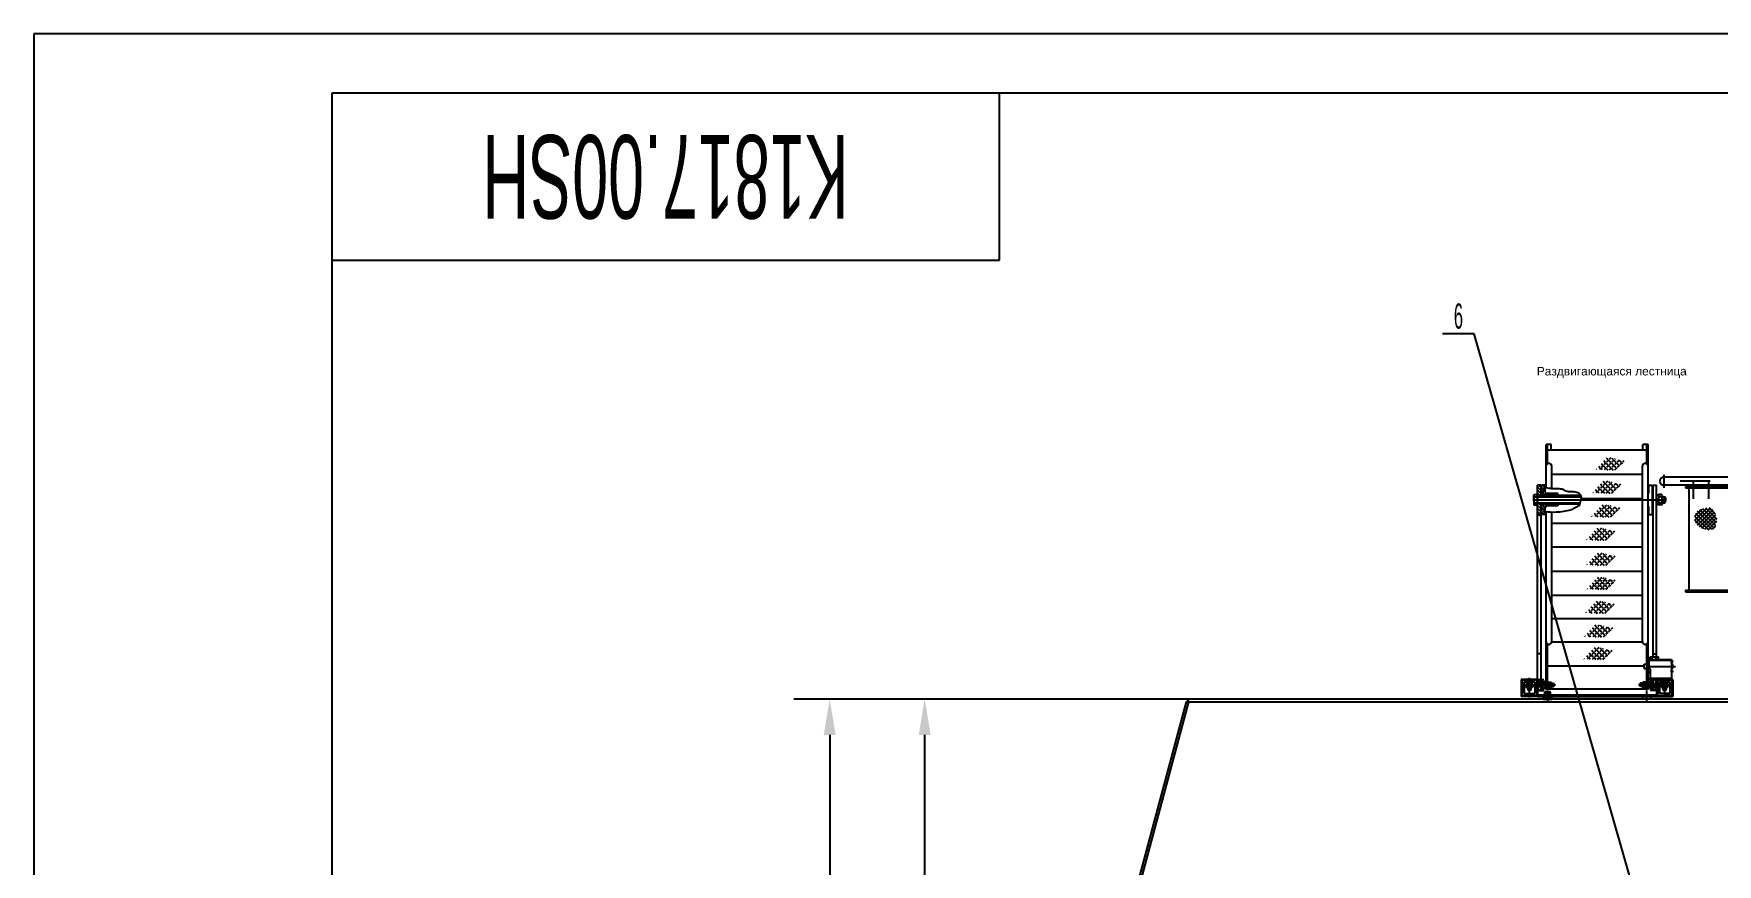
# Model space of a CAD drawing. Header units: millimetres. Extents: x 0 to 29400, y 0 to 20790.
# Drawn here: x 0 to 9885, y 15915 to 20790 of the extents above; entities that cross this region are included whole.
import ezdxf
from ezdxf.enums import TextEntityAlignment as Align

# ---------------------------------------------------------------- set-up
doc = ezdxf.new("R2010")
doc.units = ezdxf.units.MM
doc.header["$LTSCALE"] = 700
doc.linetypes.add('F', pattern=[0.75, 0.5, -0.25])
doc.linetypes.add('G', pattern=[2, 1.25, -0.25, 0.25, -0.25])
for name, color, linetype in [('01', 7, 'Continuous'), ('02', 1, 'Continuous'), ('02C', 3, 'Continuous'), ('04', 2, 'F'), ('05', 142, 'G'), ('08', 1, 'Continuous'), ('11', 3, 'Continuous')]:
    doc.layers.add(name, color=color, linetype=linetype)
doc.styles.get("Standard").update_dxf_attribs({"font": 'FZYTK.TTF', "width": 0.707})
doc.dimstyles.new('INTE', dxfattribs={"dimscale": 70, "dimtxt": 3.5, "dimasz": 3, "dimexe": 3, "dimexo": 0, "dimgap": 1, "dimtad": 1, "dimdec": 0, "dimdsep": 46, "dimtxsty": 'Standard', "dimcen": 0, "dimclrd": 1, "dimclre": 1, "dimclrt": 3, "dimaunit": 1, "dimadec": 0, "dimazin": 0, "dimtfac": 1, "dimtdec": 0, "dimtmove": 0, "dimatfit": 0, "dimfxl": 1, "dimarcsym": 0})
pattern_1 = [(225, (5254.6105, 19782.0216), (-5.388154, 5.388154), [])]
pattern_2 = [(225, (5254.6105, 19782.0216), (-3.5921024, 3.5921024), [])]
pattern_3 = [(315, (5254.6105, 19782.0216), (-1.7960512, -1.7960512), [])]
pattern_4 = [(315, (5254.6105, 19782.0216), (-2.6940768, -2.6940768), [])]
pattern_5 = [(225, (5254.61, 19782.022), (-8.980256, 8.980256), [])]

# ---------------------------------------------------------------- blocks, each defined once
blk = doc.blocks.new('*D848')
at = {"layer": '08', "color": 1, "lineweight": -2}
for p, q in [((6779, 16884.5), (4463.5, 16884.5)), ((4673.5, 16674.5), (4673.5, 7689.5)), ((6779, 7479.5), (4463.5, 7479.5))]:
    blk.add_line(p, q, dxfattribs=at)
at = {"layer": '08', "color": 1}
for points in [[(4638.5, 16674.5), (4708.5, 16674.5), (4673.5, 16884.5)], [(4638.5, 7689.5), (4708.5, 7689.5), (4673.5, 7479.5)]]:
    blk.add_solid(points, dxfattribs=at)
at = {"layer": 'DEFPOINTS', "color": 0}
for p in [(6779, 16884.5), (4673.5, 7479.5), (6779, 7479.5)]:
    blk.add_point(p, dxfattribs=at)
at = {"layer": '08', "color": 3, "insert": (4481, 12182), "char_height": 245, "attachment_point": 5, "rotation": 90}
blk.add_mtext('9405', dxfattribs=at)
blk = doc.blocks.new('*D857')
at = {"layer": '08', "color": 1, "lineweight": -2}
for p, q in [((6195, 16884.5), (5021.4, 16884.5)), ((5231.4, 12392), (5231.4, 16674.5)), ((5835, 12182), (5021.4, 12182))]:
    blk.add_line(p, q, dxfattribs=at)
at = {"layer": '08', "color": 1}
for points in [[(5196.4, 16674.5), (5266.4, 16674.5), (5231.4, 16884.5)], [(5196.4, 12392), (5266.4, 12392), (5231.4, 12182)]]:
    blk.add_solid(points, dxfattribs=at)
at = {"layer": 'DEFPOINTS', "color": 0}
for p in [(5231.4, 16884.5), (6195, 16884.5), (5835, 12182)]:
    blk.add_point(p, dxfattribs=at)
at = {"layer": '08', "color": 3, "insert": (5038.9, 14533.2), "char_height": 245, "attachment_point": 5, "rotation": 90}
blk.add_mtext('4703', dxfattribs=at)
blk = doc.blocks.new('A$C20E85FB4')
at = {"layer": '02', "linetype": 'Continuous', "ltscale": 0.8}
h = blk.add_hatch(dxfattribs=at)
h.set_pattern_fill('ANSI37', color=1, scale=10, style=0)
h.set_pattern_definition([(45, (-11288.267, -1206.898), (-22.45064, 22.45064), []), (135, (-11288.267, -1206.898), (-22.45064, -22.45064), [])])
edge = h.paths.add_edge_path()
edge.add_spline(control_points=[(-3, 135), (2, 175), (18, 299), (289, 230), (252, 29), (146, 8), (52, -12), (19, 59), (5, 103), (-1, 126), (-3, 135)], knot_values=[0, 0, 0, 0, 107.226623, 332.783515, 469.925804, 564.431844, 645.860592, 719.225168, 762.115824, 790.07632, 790.07632, 790.07632, 790.07632], degree=3, periodic=0)
blk = doc.blocks.new('A$C3967371B')
at = {"layer": '04', "xscale": 0.5, "yscale": 0.5, "zscale": 0.5}
blk.add_blockref('A$C20E85FB4', (0, 0), dxfattribs=at)
blk = doc.blocks.new('*U865', base_point=(251.96, 168.31))
at = {"layer": '01'}
for p, q in [((251.96, 168.31), (251.96, 182.31)), ((195.96, 168.31), (251.96, 168.31))]:
    blk.add_line(p, q, dxfattribs=at)
blk = doc.blocks.new('*U866')
at = {"layer": '04'}
blk.add_blockref('*U865', (0, 0), dxfattribs=at)
blk = doc.blocks.new('*U867')
at = {"layer": '01'}
for points in [[(415, 292), (25, 292)], [(25, 292), (25, 5)]]:
    blk.add_lwpolyline(points, dxfattribs=at)
at = {"layer": '02'}
for points in [[(420, 297), (0, 297)], [(0, 297), (0, 0)]]:
    blk.add_lwpolyline(points, dxfattribs=at)

msp = doc.modelspace()

# ---------------------------------------------------------------- hatches: boundary and pattern name
msp.add_hatch(color=256).paths.add_polyline_path([(6769, 16868.5), (6779, 16868.5), (6779, 16878.5)])
at = {"layer": '02', "linetype": 'Continuous'}
h = msp.add_hatch(dxfattribs=at)
h.set_pattern_fill('ANGLE', color=1, scale=80, angle=45, style=0)
h.set_pattern_definition([(315, (5746.2, 21258.106), (-15.55635, -15.55635), [16, -6]), (225, (5746.2, 21258.106), (-15.55635, 15.55635), [16, -6])])
h.paths.add_polyline_path([(9171, 18234.1), (9236.7, 18305), (9343.4, 18281.9), (9279.8, 18226.6)])
h = msp.add_hatch(dxfattribs=at)
h.set_pattern_fill('ANGLE', color=1, scale=80, angle=45, style=0)
h.set_pattern_definition([(315, (5726.673, 21121.497), (-15.55635, -15.55635), [16, -6]), (225, (5726.673, 21121.497), (-15.55635, 15.55635), [16, -6])])
h.paths.add_polyline_path([(9151.5, 18097.5), (9217.1, 18168.4), (9323.8, 18145.3), (9260.3, 18090)])
h = msp.add_hatch(dxfattribs=at)
h.set_pattern_fill('ANGLE', color=1, scale=80, angle=45, style=0)
h.set_pattern_definition([(315, (5720.163, 20981.636), (-15.55635, -15.55635), [16, -6]), (225, (5720.163, 20981.636), (-15.55635, 15.55635), [16, -6])])
h.paths.add_polyline_path([(9145, 17957.6), (9210.6, 18028.6), (9317.3, 18005.5), (9253.8, 17950.1)])
h = msp.add_hatch(dxfattribs=at)
h.set_pattern_fill('ANGLE', color=1, scale=80, angle=45, style=0)
h.set_pattern_definition([(315, (5690.87, 20845.027), (-15.55635, -15.55635), [16, -6]), (225, (5690.87, 20845.027), (-15.55635, 15.55635), [16, -6])])
h.paths.add_polyline_path([(9115.7, 17821), (9181.3, 17892), (9288, 17868.9), (9224.5, 17813.5)])
h = msp.add_hatch(dxfattribs=at)
h.set_pattern_fill('ANGLE', color=1, scale=80, angle=45, style=0)
h.set_pattern_definition([(315, (5692.498, 20698.66), (-15.55635, -15.55635), [16, -6]), (225, (5692.498, 20698.66), (-15.55635, 15.55635), [16, -6])])
h.paths.add_polyline_path([(9117.3, 17674.7), (9183, 17745.6), (9289.7, 17722.5), (9226.1, 17667.2)])
h = msp.add_hatch(dxfattribs=at)
h.set_pattern_fill('ANGLE', color=1, scale=80, angle=45, style=0)
h.set_pattern_definition([(315, (5693.212, 20556.64), (-15.55635, -15.55635), [16, -6]), (225, (5693.212, 20556.64), (-15.55635, 15.55635), [16, -6])])
h.paths.add_polyline_path([(9118, 17532.6), (9183.7, 17603.6), (9290.4, 17580.5), (9226.8, 17525.2)])
h = msp.add_hatch(dxfattribs=at)
h.set_pattern_fill('ANGLE', color=1, scale=80, angle=45, style=0)
h.set_pattern_definition([(315, (5686.675, 20416.346), (-15.55635, -15.55635), [16, -6]), (225, (5686.675, 20416.346), (-15.55635, 15.55635), [16, -6])])
h.paths.add_polyline_path([(9111.5, 17392.3), (9177.1, 17463.3), (9283.8, 17440.2), (9220.3, 17384.9)])
h = msp.add_hatch(dxfattribs=at)
h.set_pattern_fill('ANGLE', color=1, scale=80, angle=45, style=0)
h.set_pattern_definition([(315, (5678.538, 20277.297), (-15.55635, -15.55635), [16, -6]), (225, (5678.538, 20277.297), (-15.55635, 15.55635), [16, -6])])
h.paths.add_polyline_path([(9103.4, 17253.3), (9169, 17324.2), (9275.7, 17301.1), (9212.2, 17245.8)])
h = msp.add_hatch(dxfattribs=at)
h.set_pattern_fill('ANGLE', color=1, scale=80, angle=45, style=0)
h.set_pattern_definition([(315, (5675.284, 20145.567), (-15.55635, -15.55635), [16, -6]), (225, (5675.284, 20145.567), (-15.55635, 15.55635), [16, -6])])
h.paths.add_polyline_path([(9100.1, 17121.6), (9165.7, 17192.5), (9272.5, 17169.4), (9208.9, 17114.1)])
at = {"layer": '08'}
h = msp.add_hatch(dxfattribs=at)
h.set_pattern_fill('ANSI31', color=256, scale=4, style=0)
h.set_pattern_definition([(315, (5254.61, 19782.022), (-8.980256, -8.980256), [])])
h.paths.add_polyline_path([(8849.7, 17963.3), (8849, 17963.1), (8847.8, 17962.6), (8846.6, 17962.3), (8845.4, 17962.2), (8844.2, 17962.3), (8843.1, 17962.6), (8841.9, 17963.1), (8840.7, 17963.7), (8836.2, 17965.8), (8829.7, 17963.1), (8829.7, 18036.6), (8849.7, 18036.6)])
h.paths.add_polyline_path([(8829.7, 18140.6), (8849.7, 18140.6), (8849.7, 18072.6), (8829.7, 18072.6), (8829.7, 18085)])
h = msp.add_hatch(dxfattribs=at)
h.set_pattern_fill('ANGLE', color=256, scale=2.4, angle=45, style=0)
h.set_pattern_definition([(315, (5254.61, 19782.022), (-11.85394, -11.85394), [12.192, -4.572]), (225, (5254.61, 19782.022), (-11.85394, 11.85394), [12.192, -4.572])])
h.paths.add_polyline_path([(8937.7, 18029.6), (8937.7, 18018.6), (8883.7, 18018.6, 0.414214), (8873.7, 18008.6), (8873.7, 17968.6), (8853.7, 17968.6), (8853.7, 18029.6)])
h.paths.add_polyline_path([(8883.7, 18090.6), (8937.7, 18090.6), (8937.7, 18079.6), (8853.7, 18079.6), (8853.7, 18140.6), (8873.7, 18140.6), (8873.7, 18100.6, 0.414214)])
h = msp.add_hatch(dxfattribs=at)
h.set_pattern_fill('ANSI31', color=256, scale=1.2, style=0)
h.set_pattern_definition(pattern_4)
h.paths.add_polyline_path([(8947.7, 18018.6), (8937.7, 18018.6), (8937.7, 18029.6), (8947.7, 18029.6)])
h.paths.add_polyline_path([(8947.7, 18079.6), (8937.7, 18079.6), (8937.7, 18090.6), (8947.7, 18090.6)])
h = msp.add_hatch(dxfattribs=at)
h.set_pattern_fill('ANSI31', color=256, scale=4, angle=90, style=0)
h.set_pattern_definition(pattern_5)
h.paths.add_polyline_path([(9084.1, 18072.6), (8849.7, 18072.6), (8849.7, 18079.6), (9084.1, 18079.6)])
h = msp.add_hatch(dxfattribs=at)
h.set_pattern_fill('ANSI31', color=256, scale=4, angle=90, style=0)
h.set_pattern_definition(pattern_5)
h.paths.add_polyline_path([(9078.3, 18029.6), (8849.7, 18029.6), (8849.7, 18036.6), (9079.8, 18036.6, 0.016413), (9078.6, 18031.8, 0.02534)])
h = msp.add_hatch(dxfattribs=at)
h.set_pattern_fill('ANSI31', color=256, scale=2.4, angle=90, style=0)
h.set_pattern_definition(pattern_1)
h.paths.add_polyline_path([(8879.2, 17184.4), (8887.2, 17184.4), (8887.2, 16978), (8879.2, 16978)])
h = msp.add_hatch(dxfattribs=at)
h.set_pattern_fill('ANSI31', color=256, scale=2.4, angle=90, style=0)
h.set_pattern_definition(pattern_1)
h.paths.add_polyline_path([(9478.2, 17077), (9470.2, 17077), (9470.2, 17184.4), (9478.2, 17184.4)])
h = msp.add_hatch(dxfattribs=at)
h.set_pattern_fill('ANSI31', color=256, scale=2.4, angle=90, style=0)
h.set_pattern_definition(pattern_1)
h.paths.add_polyline_path([(9470.2, 16958), (9478.2, 16958), (9478.2, 16943), (9470.2, 16943)])
h.paths.add_polyline_path([(9478.2, 16978), (9470.2, 16978), (9470.2, 16978.8), (9470.2, 17077), (9478.2, 17077)])
h = msp.add_hatch(dxfattribs=at)
h.set_pattern_fill('ANSI31', color=256, scale=3, angle=90, style=0)
h.set_pattern_definition([(225, (11241.757, 20611.976), (-6.735192, 6.735192), [])])
h.paths.add_polyline_path([(8743.7, 16995.5, 0.414214), (8738.7, 16990.5), (8738.7, 16910.5, 0.414214), (8743.7, 16905.5), (8776.7, 16905.5, -0.414214), (8781.7, 16900.5), (8733.7, 16900.5), (8733.7, 17000.5), (8781.7, 17000.5, -0.414214), (8776.7, 16995.5)])
h.paths.add_polyline_path([(8786.7, 16995.5, -0.414214), (8781.7, 17000.5), (8829.7, 17000.5), (8829.7, 16900.5), (8781.7, 16900.5, -0.414214), (8786.7, 16905.5), (8819.7, 16905.5, 0.414214), (8824.7, 16910.5), (8824.7, 16990.5, 0.414214), (8819.7, 16995.5)])
h = msp.add_hatch(dxfattribs=at)
h.set_pattern_fill('ANSI31', color=256, scale=0.8, style=0)
h.set_pattern_definition(pattern_3)
h.paths.add_polyline_path([(8781.7, 16949.8, -0.414214), (8777.7, 16953.8), (8781.7, 16953.8)])
h.paths.add_polyline_path([(8781.7, 16949.8), (8781.7, 16953.8), (8785.7, 16953.8, -0.414214)])
h.paths.add_polyline_path([(8785.7, 16953.8), (8781.7, 16953.8), (8781.7, 16957.8, -0.414214)])
h.paths.add_polyline_path([(8781.7, 16953.8), (8777.7, 16953.8, -0.414214), (8781.7, 16957.8)])
h = msp.add_hatch(dxfattribs=at)
h.set_pattern_fill('ANSI31', color=256, scale=0.8, style=0)
h.set_pattern_definition(pattern_3)
h.paths.add_polyline_path([(8781.7, 16939.6, -0.414214), (8777.7, 16943.6), (8781.7, 16943.6)])
h.paths.add_polyline_path([(8781.7, 16943.6), (8785.7, 16943.6, -0.414214), (8781.7, 16939.6)])
h.paths.add_polyline_path([(8781.7, 16947.6, -0.414214), (8785.7, 16943.6), (8781.7, 16943.6)])
h.paths.add_polyline_path([(8781.7, 16943.6), (8777.7, 16943.6, -0.414214), (8781.7, 16947.6)])
h = msp.add_hatch(dxfattribs=at)
h.set_pattern_fill('ANSI31', color=256, scale=2.4, angle=90, style=0)
h.set_pattern_definition(pattern_1)
h.paths.add_polyline_path([(8865.7, 16935.5), (8829.7, 16935.5), (8829.7, 16968, -0.414214), (8833.7, 16964), (8833.7, 16943.5, 0.414214), (8837.7, 16939.5), (8861.7, 16939.5, -0.414214)])
h.paths.add_polyline_path([(8833.7, 16972, -0.414214), (8829.7, 16968), (8829.7, 17000.5), (8865.7, 17000.5, -0.414214), (8861.7, 16996.5), (8837.7, 16996.5, 0.414214), (8833.7, 16992.5)])
h = msp.add_hatch(dxfattribs=at)
h.set_pattern_fill('ANSI31', color=256, scale=1.6, style=0)
h.set_pattern_definition([(315, (5254.6105, 19782.0216), (-3.5921024, -3.5921024), [])])
h.paths.add_polyline_path([(8877.4, 16900.5), (8844.5, 16900.5), (8844.4, 16900.9), (8844.3, 16901.3), (8844.3, 16901.6), (8844.3, 16901.9), (8844.4, 16902.2), (8844.5, 16902.5), (8844.6, 16902.7), (8844.7, 16903), (8844.6, 16903.3), (8844.5, 16903.6), (8844.5, 16903.8), (8844.4, 16903.9), (8844.4, 16904.1), (8844.3, 16904.2), (8844.4, 16904.4), (8844.4, 16904.5), (8844.5, 16904.7), (8844.5, 16904.9), (8844.7, 16905.1), (8844.7, 16905.4), (8844.7, 16905.7), (8844.6, 16905.9), (8844.5, 16906.1), (8844.5, 16906.3), (8844.4, 16906.4), (8844.4, 16906.6), (8844.3, 16906.7), (8844.4, 16906.9), (8844.4, 16907), (8844.5, 16907.2), (8844.5, 16907.4), (8844.6, 16907.6), (8844.7, 16908), (8844.6, 16908.3), (8844.5, 16908.5), (8844.4, 16908.7), (8844.3, 16909), (8844.3, 16909.3), (8844.3, 16909.7), (8844.4, 16910), (8844.5, 16910.5), (8877.4, 16910.5)])
h.paths.add_polyline_path([(8934.7, 16906.1), (8934.8, 16905.9), (8934.8, 16905.8), (8934.9, 16905.6), (8934.9, 16905.5), (8934.9, 16905.3), (8934.8, 16905.2), (8934.8, 16905), (8934.7, 16904.9), (8934.6, 16904.6), (8934.5, 16904.3), (8934.5, 16904), (8934.6, 16903.8), (8934.7, 16903.6), (8934.7, 16903.4), (8934.8, 16903.2), (8934.8, 16903.1), (8934.8, 16902.9), (8934.7, 16902.7), (8934.6, 16902.5), (8934.6, 16902.2), (8934.5, 16901.9), (8934.4, 16901.6), (8934.4, 16901.3), (8934.5, 16900.9), (8934.7, 16900.5), (8897.4, 16900.5), (8897.4, 16910.5), (8934.7, 16910.5), (8934.5, 16910), (8934.4, 16909.7), (8934.4, 16909.3), (8934.5, 16909), (8934.6, 16908.7), (8934.6, 16908.5), (8934.7, 16908.3), (8934.8, 16908.1), (8934.8, 16907.9), (8934.8, 16907.7), (8934.7, 16907.5), (8934.7, 16907.4), (8934.6, 16907.2), (8934.5, 16906.9), (8934.5, 16906.7), (8934.6, 16906.4)])
h = msp.add_hatch(dxfattribs=at)
h.set_pattern_fill('ANSI31', color=256, scale=1.2, style=0)
h.set_pattern_definition(pattern_4)
h.paths.add_polyline_path([(8876.7, 16955.5), (8876.7, 16950.5), (8860.7, 16950.5), (8860.7, 16955.5)])
h.paths.add_polyline_path([(8876.7, 16985.5), (8876.7, 16980.5), (8860.7, 16980.5), (8860.7, 16985.5)])
h = msp.add_hatch(dxfattribs=at)
h.set_pattern_fill('ANSI31', color=256, scale=2.4, angle=90, style=0)
h.set_pattern_definition(pattern_1)
h.paths.add_polyline_path([(8887.2, 16943), (8879.2, 16943), (8879.2, 16958), (8887.2, 16958), (8887.2, 16957.2)])
h = msp.add_hatch(dxfattribs=at)
h.set_pattern_fill('ANSI31', color=256, scale=1.2, style=0)
h.set_pattern_definition(pattern_4)
h.paths.add_polyline_path([(9480.7, 16950.5), (9480.7, 16955.5), (9496.7, 16955.5), (9496.7, 16950.5)])
h.paths.add_polyline_path([(9496.7, 16985.5), (9496.7, 16980.5), (9480.7, 16980.5), (9480.7, 16985.5)])
h = msp.add_hatch(dxfattribs=at)
h.set_pattern_fill('ANSI31', color=256, scale=1.6, angle=90, style=0)
h.set_pattern_definition(pattern_2)
h.paths.add_polyline_path([(9527.7, 16935.5), (9491.7, 16935.5, -0.414214), (9495.7, 16939.5), (9519.7, 16939.5, 0.414214), (9523.7, 16943.5), (9523.7, 16964, -0.414214), (9527.7, 16968)])
h.paths.add_polyline_path([(9527.7, 16968, -0.414214), (9523.7, 16972), (9523.7, 16992.5, 0.414214), (9519.7, 16996.5), (9495.7, 16996.5, -0.414214), (9491.7, 17000.5), (9527.7, 17000.5)])
h = msp.add_hatch(dxfattribs=at)
h.set_pattern_fill('ANSI31', color=256, scale=3, angle=90, style=0)
h.set_pattern_definition([(315, (7115.566, 20611.976), (6.735192, 6.735192), [])])
h.paths.add_polyline_path([(9580.7, 16995.5, -0.414214), (9575.7, 17000.5), (9623.7, 17000.5), (9623.7, 16900.5), (9575.7, 16900.5, -0.414214), (9580.7, 16905.5), (9613.7, 16905.5, 0.414214), (9618.7, 16910.5), (9618.7, 16990.5, 0.414214), (9613.7, 16995.5)])
h.paths.add_polyline_path([(9537.7, 16995.5, 0.414214), (9532.7, 16990.5), (9532.7, 16910.5, 0.414214), (9537.7, 16905.5), (9570.7, 16905.5, -0.414214), (9575.7, 16900.5), (9527.7, 16900.5), (9527.7, 17000.5), (9575.7, 17000.5, -0.414214), (9570.7, 16995.5)])
h = msp.add_hatch(dxfattribs=at)
h.set_pattern_fill('ANSI31', color=256, scale=0.8, style=0)
h.set_pattern_definition(pattern_3)
h.paths.add_polyline_path([(9575.7, 16939.6, -0.414214), (9571.7, 16943.6), (9575.7, 16943.6)])
h.paths.add_polyline_path([(9575.7, 16939.6), (9575.7, 16943.6), (9579.7, 16943.6, -0.414214)])
h.paths.add_polyline_path([(9579.7, 16943.6), (9575.7, 16943.6), (9575.7, 16947.6, -0.414214)])
h.paths.add_polyline_path([(9575.7, 16943.6), (9571.7, 16943.6, -0.414214), (9575.7, 16947.6)])
h.paths.add_polyline_path([(9575.7, 16949.8, -0.414214), (9571.7, 16953.8), (9575.7, 16953.8)])
h.paths.add_polyline_path([(9575.7, 16949.8), (9575.7, 16953.8), (9579.7, 16953.8, -0.414214)])
h.paths.add_polyline_path([(9579.7, 16953.8), (9575.7, 16953.8), (9575.7, 16957.8, -0.414214)])
h.paths.add_polyline_path([(9575.7, 16953.8), (9571.7, 16953.8, -0.414214), (9575.7, 16957.8)])
h = msp.add_hatch(dxfattribs=at)
h.set_pattern_fill('ANSI31', color=256, scale=1.6, angle=90, style=0)
h.set_pattern_definition(pattern_2)
h.paths.add_polyline_path([(8877.4, 16884.5), (8862.4, 16884.5), (8862.4, 16900.5), (8877.4, 16900.5), (8877.4, 16892.6)])
h.paths.add_polyline_path([(8879.4, 16884.5), (8877.4, 16884.5), (8877.4, 16892.6), (8879.4, 16890.6)])
h.paths.add_polyline_path([(8897.4, 16884.5), (8895.4, 16884.5), (8895.4, 16890.6), (8897.4, 16892.6)])
h.paths.add_polyline_path([(8912.4, 16884.5), (8897.4, 16884.5), (8897.4, 16892.6), (8897.4, 16900.5), (8912.4, 16900.5)])

# ---------------------------------------------------------------- linework, layer by layer
for p, q in [((6779, 16878.5), (6769, 16868.5)), ((6779, 16884.5), (6779, 16868.5))]:
    msp.add_line(p, q)
at = {"layer": '01', "color": 7, "linetype": 'Continuous'}
for p, q in [((8879.2, 18251.2), (8879.2, 18378.1)), ((8909.7, 18378.1), (8879.2, 18378.1)), ((8887.2, 18265.5), (8887.2, 18378.1)), ((9470.2, 18346.4), (8887.2, 18346.4)), ((8909.7, 18346.4), (8909.7, 18378.1)), ((12292.6, 18188.1), (9571.6, 18188.1)), ((12292.6, 18139.8), (9571.6, 18139.8)), ((5925.6, 13725.4), (6767.5, 16868.5)), ((6780, 16868.5), (5935, 13714)), ((6767.5, 16868.5), (10272, 16868.5)), ((10272, 16884.5), (6779, 16884.5))]:
    msp.add_line(p, q, dxfattribs=at)
at = {"layer": '01'}
for p, q in [((9478.2, 18378.1), (9447.7, 18378.1)), ((9447.7, 18346.4), (9447.7, 18378.1)), ((9470.2, 18265.5), (9470.2, 18378.1)), ((9478.2, 16978), (9478.2, 18378.1)), ((8879.2, 18125.7), (8879.2, 18251.2)), ((8912.7, 18119.6), (8912.7, 18251.2)), ((9444.7, 18202.1), (8912.7, 18202.1)), ((9444.7, 17222.3), (9444.7, 18251.2)), ((8829.7, 16901.1), (8829.7, 18140.6)), ((8849.7, 18140.6), (8829.7, 18140.6)), ((8849.7, 18072.6), (8849.7, 18140.6)), ((8853.7, 18079.6), (8853.7, 18140.6)), ((8873.7, 18140.6), (8853.7, 18140.6)), ((8873.7, 18100.6), (8873.7, 18140.6)), ((8947.7, 18090.6), (8883.7, 18090.6)), ((8937.7, 18090.6), (8937.7, 18079.6)), ((8947.7, 18090.6), (8947.7, 18079.6)), ((9483.7, 18100.6), (9483.7, 18140.6)), ((9483.7, 18140.6), (9503.7, 18140.6)), ((9503.7, 18079.6), (9503.7, 18140.6)), ((9507.7, 17133), (9507.7, 18140.6)), ((9507.7, 18140.6), (9527.7, 18140.6)), ((9527.7, 17133), (9527.7, 18140.6)), ((9698.1, 18131), (9698.1, 18125)), ((9698.1, 18131), (12289.1, 18131)), ((9698.1, 18125), (12295.6, 18125)), ((9717.1, 18125), (9717.1, 17525)), ((8807.2, 18054.6), (8807.2, 18078.8)), ((8807.2, 18054.6), (8807.2, 18030.4)), ((8811.4, 18085), (8829.7, 18085)), ((8811.4, 18072.6), (8829.7, 18072.6)), ((8811.4, 18036.6), (8829.7, 18036.6)), ((8811.4, 18024.2), (8829.7, 18024.2)), ((8829.7, 18085), (8829.7, 18054.6)), ((8829.7, 18072.6), (9086.2, 18072.6)), ((8829.7, 18024.2), (8829.7, 18054.6)), ((8829.7, 18036.6), (9079.8, 18036.6)), ((9084.1, 18079.6), (8849.7, 18079.6)), ((8849.7, 17000.5), (8849.7, 18036.6)), ((9078.3, 18029.6), (8849.7, 18029.6)), ((8853.7, 17968.6), (8853.7, 18029.6)), ((8873.7, 17968.6), (8873.7, 18008.6)), ((8947.7, 18018.6), (8883.7, 18018.6)), ((8937.7, 18029.6), (8937.7, 18018.6)), ((8947.7, 18029.6), (8947.7, 18018.6)), ((9444.7, 18060.3), (9086.6, 18060.3)), ((9483.7, 17968.6), (9483.7, 18008.6)), ((9503.7, 17968.6), (9503.7, 18079.6)), ((9539.7, 18082.4), (9527.7, 18082.4)), ((9539.7, 18054.6), (9527.7, 18061.6)), ((9527.7, 18054.6), (9539.7, 18047.7)), ((9539.7, 18026.9), (9527.7, 18026.9)), ((9539.7, 18085), (9539.7, 18054.6)), ((9557.9, 18085), (9539.7, 18085)), ((9557.9, 18072.6), (9539.7, 18072.6)), ((9539.7, 18024.2), (9539.7, 18054.6)), ((9557.9, 18036.6), (9539.7, 18036.6)), ((9557.9, 18024.2), (9539.7, 18024.2)), ((9562.2, 18054.6), (9562.2, 18078.8)), ((9562.2, 18072.6), (9575.7, 18072.6)), ((9562.2, 18054.6), (9562.2, 18030.4)), ((9562.2, 18036.6), (9575.7, 18036.6)), ((9579.7, 18068.6), (9575.7, 18072.6)), ((9575.7, 18036.6), (9575.7, 18072.6)), ((9575.7, 18036.6), (9579.7, 18040.6)), ((9579.7, 18068.6), (9579.7, 18054.6)), ((9579.7, 18040.6), (9579.7, 18054.6)), ((8873.7, 17968.6), (8853.7, 17968.6)), ((8879.2, 16978), (8879.2, 17984.9)), ((8912.7, 17222.3), (8912.7, 17982.9)), ((9444.7, 17914.6), (8912.7, 17914.6)), ((9483.7, 17968.6), (9503.7, 17968.6)), ((9444.7, 17775.8), (8912.7, 17775.8)), ((9444.7, 17633.5), (8912.7, 17633.5)), ((9698.1, 17525), (9698.1, 17515)), ((9698.1, 17525), (11336.6, 17525)), ((9698.1, 17515), (11336.6, 17515)), ((9444.7, 17493.5), (8912.7, 17493.5)), ((9444.7, 17355.7), (8912.7, 17355.7)), ((8887.2, 16943), (8887.2, 17208)), ((9445.2, 17218), (8912.1, 17218)), ((9470.2, 16943), (9470.2, 17208)), ((8849.7, 17150.1), (8829.7, 17150.1)), ((8887.2, 17184.4), (8879.2, 17184.4)), ((9470.2, 17184.4), (9478.2, 17184.4)), ((9482.1, 17117), (9615.9, 17117)), ((9482.1, 17117), (9482.1, 17067.5)), ((9482.1, 17113), (9486.1, 17113)), ((9486.1, 17113), (9615.9, 17113)), ((9490.6, 17117), (9490.6, 17133)), ((9490.6, 17133), (9538.6, 17133)), ((9502.6, 17117), (9502.6, 17133)), ((9507.7, 17150.1), (9527.7, 17150.1)), ((9526.6, 17117), (9526.6, 17133)), ((9538.6, 17117), (9538.6, 17133)), ((9615.9, 17117), (9615.9, 17000.5)), ((9615.9, 17110.9), (9617.5, 17110.9)), ((9615.9, 17106), (9617.5, 17106.9)), ((9617.5, 17106), (9615.9, 17105.1)), ((9615.9, 17101.1), (9617.5, 17101.1)), ((9621.5, 17111.4), (9617.5, 17111.4)), ((9617.5, 17111.4), (9617.5, 17106)), ((9621.5, 17109), (9617.5, 17109)), ((9617.5, 17100.6), (9617.5, 17106)), ((9621.5, 17103), (9617.5, 17103)), ((9621.5, 17106), (9621.5, 17111.4)), ((9621.5, 17106), (9621.5, 17100.6)), ((9454.9, 17078), (8887.2, 17078)), ((9454.9, 17089.3), (9470.1, 17089.3)), ((9454.9, 17064.8), (9454.9, 17089.3)), ((9454.9, 17064.8), (9470.2, 17064.8)), ((9478.1, 17099.5), (9482.1, 17099.5)), ((9489.2, 17063.3), (9478.2, 17069.9)), ((9489.2, 17038.8), (9478.2, 17045.4)), ((9489.2, 17008.3), (9478.2, 17001.7)), ((9482.1, 17004.1), (9482.1, 17000.5)), ((9489.4, 17008.5), (9615.9, 17008.5)), ((9490.7, 17060.6), (9490.7, 17011)), ((9615.9, 17089), (9621.9, 17089)), ((9615.9, 17065), (9621.9, 17065)), ((9615.9, 17048), (9615.9, 17057.1)), ((9615.9, 17052.9), (9617.5, 17052.9)), ((9617.5, 17048), (9615.9, 17048.9)), ((9615.9, 17048), (9617.5, 17047.1)), ((9615.9, 17043.1), (9617.5, 17043.1)), ((9615.9, 17023.5), (9615.9, 17008.5)), ((9621.5, 17100.6), (9617.5, 17100.6)), ((9617.5, 17053.4), (9617.5, 17048)), ((9621.5, 17053.4), (9617.5, 17053.4)), ((9621.5, 17051), (9617.5, 17051)), ((9617.5, 17042.6), (9617.5, 17048)), ((9621.5, 17045), (9617.5, 17045)), ((9621.5, 17042.6), (9617.5, 17042.6)), ((9621.5, 17048), (9621.5, 17053.4)), ((9621.5, 17048), (9621.5, 17042.6)), ((9623.9, 17087), (9621.9, 17089)), ((9621.9, 17065), (9621.9, 17089)), ((9621.9, 17065), (9623.9, 17067)), ((9623.9, 17067), (9623.9, 17087)), ((8829.7, 17000.5), (8733.7, 17000.5)), ((8733.7, 17000.5), (8733.7, 16900.5)), ((8738.7, 16990.5), (8738.7, 16910.5)), ((8776.7, 16995.5), (8743.7, 16995.5)), ((8743.7, 16905.5), (8776.7, 16905.5)), ((8812.7, 16983.5), (8750.7, 16983.5)), ((8750.7, 16983.5), (8750.7, 16917.5)), ((8750.7, 16917.5), (8812.7, 16917.5)), ((8758.4, 16965.4), (8758.4, 16961.4)), ((8758.4, 16965.4), (8804.9, 16965.4)), ((8771.7, 16948.9), (8758.4, 16961.4)), ((8758.4, 16961.4), (8804.9, 16961.4)), ((8770.7, 16970.7), (8762.4, 16970.7)), ((8762.4, 16970.7), (8762.4, 16965.4)), ((8763.7, 16974.2), (8766.2, 16976.7)), ((8763.7, 16974.2), (8777.7, 16974.2)), ((8763.7, 16974.2), (8763.7, 16970.7)), ((8765.7, 16970.7), (8765.7, 16965.4)), ((8770.7, 16976.7), (8766.2, 16976.7)), ((8770.7, 16976.7), (8775.2, 16976.7)), ((8770.7, 16970.7), (8778.9, 16970.7)), ((8771.7, 16948.9), (8777.7, 16948.9)), ((8771.7, 16943.6), (8771.7, 16948.9)), ((8777.7, 16974.2), (8775.2, 16976.7)), ((8775.7, 16970.7), (8775.7, 16965.4)), ((8777.7, 16974.2), (8777.7, 16970.7)), ((8777.7, 16953.4), (8777.7, 16943.6)), ((8778.9, 16970.7), (8778.9, 16965.4)), ((8792.7, 16970.7), (8784.4, 16970.7)), ((8784.4, 16970.7), (8784.4, 16965.4)), ((8785.7, 16974.2), (8788.2, 16976.7)), ((8799.7, 16974.2), (8785.7, 16974.2)), ((8785.7, 16974.2), (8785.7, 16970.7)), ((8785.7, 16953.4), (8785.7, 16943.6)), ((8785.7, 16948.9), (8791.7, 16948.9)), ((8819.7, 16995.5), (8786.7, 16995.5)), ((8819.7, 16905.5), (8786.7, 16905.5)), ((8787.7, 16970.7), (8787.7, 16965.4)), ((8792.7, 16976.7), (8788.2, 16976.7)), ((8791.7, 16948.9), (8804.9, 16961.4)), ((8791.7, 16943.6), (8791.7, 16948.9)), ((8792.7, 16976.7), (8797.2, 16976.7)), ((8792.7, 16970.7), (8800.9, 16970.7)), ((8799.7, 16974.2), (8797.2, 16976.7)), ((8797.7, 16970.7), (8797.7, 16965.4)), ((8799.7, 16974.2), (8799.7, 16970.7)), ((8800.9, 16970.7), (8800.9, 16965.4)), ((8804.9, 16965.4), (8804.9, 16961.4)), ((8812.7, 16983.5), (8812.7, 16917.5)), ((8824.7, 16990.5), (8824.7, 16910.5)), ((8829.7, 17000.5), (8865.7, 17000.5)), ((8829.7, 17000.5), (8829.7, 16900.5)), ((8829.7, 16968), (8829.7, 16968)), ((8829.7, 16968), (8829.7, 16968)), ((8829.7, 16964.5), (8829.7, 16964.5)), ((8829.7, 16960.5), (8829.7, 16960.5)), ((8829.7, 16935.5), (8865.7, 16935.5)), ((8829.7, 16910.5), (9527.7, 16910.5)), ((8833.7, 16992.5), (8833.7, 16972)), ((8833.7, 16943.5), (8833.7, 16964)), ((8837.7, 16996.5), (8861.7, 16996.5)), ((8837.7, 16939.5), (8861.7, 16939.5)), ((8844.7, 16983.5), (8846.7, 16985.5)), ((8844.7, 16952.5), (8844.7, 16983.5)), ((8844.7, 16952.5), (8846.7, 16950.5)), ((8846.7, 16985.5), (8849.7, 16985.5)), ((8846.7, 16950.5), (8849.7, 16950.5)), ((8849.7, 16994), (8860.7, 16994)), ((8849.7, 16981.5), (8849.7, 16994)), ((8849.7, 16942), (8849.7, 16981.5)), ((8849.7, 16980.5), (8876.7, 16980.5)), ((8849.7, 16955.5), (8876.7, 16955.5)), ((8849.7, 16942), (8860.7, 16942)), ((8860.7, 16942), (8860.7, 16994)), ((8860.7, 16985.5), (8876.7, 16985.5)), ((8860.7, 16950.5), (8876.7, 16950.5)), ((8865.7, 17000.5), (8865.7, 17000.5)), ((8865.7, 16935.5), (8865.7, 16935.5)), ((8865.7, 16935.5), (8865.7, 16935.5)), ((8870.9, 16924.8), (8870.9, 16915.5)), ((8870.9, 16915.5), (8887.4, 16915.5)), ((8887.4, 16928), (8874.2, 16928)), ((8874.7, 16980.5), (8874.7, 16980.5)), ((8874.7, 16980.5), (8874.7, 16955.5)), ((8874.7, 16955.5), (8874.7, 16955.5)), ((8876.6, 16910.5), (8876.6, 16915.5)), ((8879.2, 16993), (8876.7, 16993)), ((8876.7, 16978), (8876.7, 16993)), ((8876.7, 16943), (8876.7, 16957.9)), ((9480.7, 16943), (8876.7, 16943)), ((8877.2, 16978), (8877.2, 16978)), ((8877.2, 16978), (8887.2, 16978)), ((8877.2, 16958), (8877.2, 16958)), ((8877.2, 16958), (8887.2, 16958)), ((8877.4, 16924.8), (8877.4, 16915.5)), ((8877.4, 16910.5), (8877.4, 16892.6)), ((8879.2, 16943), (8879.2, 16958)), ((8879.2, 16943), (8879.2, 16958)), ((8887.4, 16915.5), (8884.5, 16910.5)), ((8887.2, 16978.8), (8892.2, 16978.8)), ((8887.2, 16968), (8887.2, 16978.8)), ((8892.2, 16968), (8887.2, 16970.9)), ((8887.2, 16968), (8892.2, 16965.1)), ((8887.2, 16968), (8887.2, 16957.2)), ((8887.2, 16957.2), (8892.2, 16957.2)), ((8887.4, 16928), (8900.6, 16928)), ((8903.9, 16915.5), (8887.4, 16915.5)), ((8887.4, 16910.5), (8890.3, 16915.5)), ((8892.2, 16984.5), (8907.3, 16984.5)), ((8892.2, 16968), (8892.2, 16984.5)), ((8892.2, 16978.8), (8892.2, 16968)), ((8892.2, 16978), (8907.3, 16978)), ((8892.2, 16968), (8892.2, 16951.5)), ((8892.2, 16957.2), (8892.2, 16968)), ((8892.2, 16958), (8907.3, 16958)), ((8892.2, 16951.5), (8907.3, 16951.5)), ((8897.4, 16924.8), (8897.4, 16915.5)), ((8897.4, 16910.5), (8897.4, 16892.6)), ((8898.2, 16910.5), (8898.2, 16915.5)), ((8903.9, 16924.8), (8903.9, 16915.5)), ((8910.2, 16981.2), (8910.2, 16968)), ((8910.2, 16978), (8922.7, 16978)), ((8910.2, 16954.7), (8910.2, 16968)), ((8910.2, 16958), (8922.7, 16958)), ((8922.7, 16978), (8924.7, 16976)), ((8922.7, 16978), (8922.7, 16958)), ((8922.7, 16958), (8924.7, 16960)), ((8924.7, 16960), (8924.7, 16976)), ((9434.7, 16978), (9432.7, 16976)), ((9432.7, 16960), (9432.7, 16976)), ((9434.7, 16958), (9432.7, 16960)), ((9447.2, 16978), (9434.7, 16978)), ((9434.7, 16978), (9434.7, 16958)), ((9447.2, 16958), (9434.7, 16958)), ((9447.2, 16981.2), (9447.2, 16968)), ((9447.2, 16954.7), (9447.2, 16968)), ((9465.2, 16984.5), (9450, 16984.5)), ((9465.2, 16978), (9450, 16978)), ((9465.2, 16958), (9450, 16958)), ((9465.2, 16951.5), (9450, 16951.5)), ((9465.2, 16968), (9465.2, 16984.5)), ((9470.2, 16978.8), (9465.2, 16978.8)), ((9465.2, 16978.8), (9465.2, 16968)), ((9465.2, 16968), (9470.2, 16970.9)), ((9465.2, 16968), (9465.2, 16951.5)), ((9465.2, 16957.2), (9465.2, 16968)), ((9470.2, 16968), (9465.2, 16965.1)), ((9470.2, 16957.2), (9465.2, 16957.2)), ((9470.2, 16968), (9470.2, 16978.8)), ((9480.2, 16978), (9470.2, 16978)), ((9470.2, 16968), (9470.2, 16957.2)), ((9480.2, 16958), (9470.2, 16958)), ((9478.2, 16993), (9480.7, 16993)), ((9478.2, 16943), (9478.2, 16958)), ((9478.2, 16943), (9478.2, 16958)), ((9478.2, 16943), (9478.2, 16958)), ((9480.2, 16978), (9480.2, 16978)), ((9480.2, 16958), (9480.2, 16958)), ((9480.7, 16978), (9480.7, 16993)), ((9496.7, 16985.5), (9480.7, 16985.5)), ((9507.7, 16980.5), (9480.7, 16980.5)), ((9480.7, 16943), (9480.7, 16957.9)), ((9507.7, 16955.5), (9480.7, 16955.5)), ((9496.7, 16950.5), (9480.7, 16950.5)), ((9527.7, 17000.5), (9482.1, 17000.5)), ((9482.7, 16980.5), (9482.7, 16980.5)), ((9482.7, 16980.5), (9482.7, 16955.5)), ((9482.7, 16955.5), (9482.7, 16955.5)), ((9491.7, 17000.5), (9491.7, 17000.5)), ((9491.7, 16935.5), (9491.7, 16935.5)), ((9491.7, 16935.5), (9491.7, 16935.5)), ((9527.7, 16935.5), (9491.7, 16935.5)), ((9519.7, 16996.5), (9495.7, 16996.5)), ((9519.7, 16939.5), (9495.7, 16939.5)), ((9507.7, 16994), (9496.7, 16994)), ((9496.7, 16942), (9496.7, 16994)), ((9507.7, 16942), (9496.7, 16942)), ((9507.7, 16981.5), (9507.7, 16994)), ((9510.7, 16985.5), (9507.7, 16985.5)), ((9507.7, 16942), (9507.7, 16981.5)), ((9510.7, 16950.5), (9507.7, 16950.5)), ((9512.7, 16983.5), (9510.7, 16985.5)), ((9512.7, 16952.5), (9510.7, 16950.5)), ((9512.7, 16952.5), (9512.7, 16983.5)), ((9523.7, 16992.5), (9523.7, 16972)), ((9523.7, 16943.5), (9523.7, 16964)), ((9527.7, 17000.5), (9623.7, 17000.5)), ((9527.7, 17000.5), (9527.7, 16900.5)), ((9527.7, 16968), (9527.7, 16968)), ((9527.7, 16968), (9527.7, 16968)), ((9527.7, 16964.5), (9527.7, 16964.5)), ((9527.7, 16960.5), (9527.7, 16960.5)), ((9532.7, 16990.5), (9532.7, 16910.5)), ((9537.7, 16995.5), (9570.7, 16995.5)), ((9537.7, 16905.5), (9570.7, 16905.5)), ((9544.7, 16983.5), (9606.7, 16983.5)), ((9544.7, 16983.5), (9544.7, 16917.5)), ((9606.7, 16917.5), (9544.7, 16917.5)), ((9598.9, 16965.4), (9552.4, 16965.4)), ((9552.4, 16965.4), (9552.4, 16961.4)), ((9598.9, 16961.4), (9552.4, 16961.4)), ((9565.7, 16948.9), (9552.4, 16961.4)), ((9564.7, 16970.7), (9556.4, 16970.7)), ((9556.4, 16970.7), (9556.4, 16965.4)), ((9557.7, 16974.2), (9560.2, 16976.7)), ((9557.7, 16974.2), (9571.7, 16974.2)), ((9557.7, 16974.2), (9557.7, 16970.7)), ((9559.7, 16970.7), (9559.7, 16965.4)), ((9564.7, 16976.7), (9560.2, 16976.7)), ((9564.7, 16976.7), (9569.2, 16976.7)), ((9564.7, 16970.7), (9572.9, 16970.7)), ((9571.7, 16948.9), (9565.7, 16948.9)), ((9565.7, 16943.6), (9565.7, 16948.9)), ((9571.7, 16974.2), (9569.2, 16976.7)), ((9569.7, 16970.7), (9569.7, 16965.4)), ((9571.7, 16974.2), (9571.7, 16970.7)), ((9571.7, 16953.4), (9571.7, 16943.6)), ((9572.9, 16970.7), (9572.9, 16965.4)), ((9578.4, 16970.7), (9578.4, 16965.4)), ((9586.7, 16970.7), (9578.4, 16970.7)), ((9579.7, 16974.2), (9582.2, 16976.7)), ((9593.7, 16974.2), (9579.7, 16974.2)), ((9579.7, 16974.2), (9579.7, 16970.7)), ((9579.7, 16953.4), (9579.7, 16943.6)), ((9585.7, 16948.9), (9579.7, 16948.9)), ((9580.7, 16995.5), (9613.7, 16995.5)), ((9613.7, 16905.5), (9580.7, 16905.5)), ((9581.7, 16970.7), (9581.7, 16965.4)), ((9586.7, 16976.7), (9582.2, 16976.7)), ((9585.7, 16948.9), (9598.9, 16961.4)), ((9585.7, 16943.6), (9585.7, 16948.9)), ((9586.7, 16976.7), (9591.2, 16976.7)), ((9586.7, 16970.7), (9594.9, 16970.7)), ((9593.7, 16974.2), (9591.2, 16976.7)), ((9591.7, 16970.7), (9591.7, 16965.4)), ((9593.7, 16974.2), (9593.7, 16970.7)), ((9594.9, 16970.7), (9594.9, 16965.4)), ((9598.9, 16965.4), (9598.9, 16961.4)), ((9606.7, 16983.5), (9606.7, 16917.5)), ((9618.7, 16990.5), (9618.7, 16910.5)), ((9623.7, 17000.5), (9623.7, 16900.5)), ((8829.7, 16900.5), (8733.7, 16900.5)), ((8781.7, 16900.5), (8781.7, 16900.5)), ((8781.7, 16900.5), (8781.7, 16900.5)), ((8829.7, 16900.5), (8877.4, 16900.5)), ((8862.4, 16900.5), (8862.4, 16884.5)), ((8862.4, 16884.5), (8912.4, 16884.5)), ((8879.9, 16890.1), (8877.4, 16892.6)), ((8877.4, 16892.6), (8897.4, 16892.6)), ((8879.4, 16890.6), (8879.4, 16884.5)), ((8879.9, 16890.1), (8887.4, 16890.1)), ((8894.9, 16890.1), (8887.4, 16890.1)), ((8894.9, 16890.1), (8897.4, 16892.6)), ((8895.4, 16890.6), (8895.4, 16884.5)), ((8897.4, 16900.5), (9527.7, 16900.5)), ((8912.4, 16900.5), (8912.4, 16884.5)), ((9444.9, 16900.5), (9444.9, 16884.5)), ((9494.9, 16884.5), (9444.9, 16884.5)), ((9527.7, 16900.5), (9479.9, 16900.5)), ((9494.9, 16900.5), (9494.9, 16884.5)), ((9527.7, 16900.5), (9623.7, 16900.5)), ((9575.7, 16900.5), (9575.7, 16900.5)), ((9575.7, 16900.5), (9575.7, 16900.5))]:
    msp.add_line(p, q, dxfattribs=at)
for centre in [(8781.7, 16953.8), (8781.7, 16943.6), (9575.7, 16953.8), (9575.7, 16943.6)]:
    msp.add_circle(centre, 4, dxfattribs=at)
for centre, radius, start, end in [((8895.9, 18251.2), 16.8, 0, 180), ((9461.4, 18251.2), 16.8, 0, 180), ((8883.7, 18100.6), 10, 180, 270), ((9473.7, 18100.6), 10, 296.74368, 0), ((8813.8, 18078.8), 6.65, 111.24044, 248.75956), ((8847.5, 18054.6), 40.3, 153.48873, 206.51127), ((8813.8, 18030.4), 6.65, 111.24044, 248.75956), ((8883.7, 18008.6), 10, 90, 180), ((9473.7, 18008.6), 10, 0, 63.25632), ((9555.5, 18078.8), 6.65, 291.24044, 68.75956), ((9521.8, 18054.6), 40.3, 333.48873, 26.51127), ((9555.5, 18030.4), 6.65, 291.24044, 68.75956), ((8895.9, 17222.3), 16.8, 180, 0), ((9461.4, 17222.3), 16.8, 180, 0), ((9487.6, 17060.6), 3.15, 0, 59.03624), ((9487.6, 17036.1), 3.15, 0, 59.03624), ((9487.6, 17011), 3.15, 300.96376, 0), ((8743.7, 16990.5), 5, 90, 180), ((8743.7, 16910.5), 5, 180, 270), ((8781.7, 16943.6), 10, 180, 0), ((8776.7, 17000.5), 5, 270, 0), ((8776.7, 16900.5), 5, 0, 90), ((8786.7, 17000.5), 5, 180, 270), ((8786.7, 16900.5), 5, 90, 180), ((8819.7, 16990.5), 5, 0, 90), ((8819.7, 16910.5), 5, 270, 0), ((8829.7, 16972), 4, 270, 0), ((8829.7, 16964), 4, 0, 90), ((8837.7, 16992.5), 4, 90, 180), ((8837.7, 16943.5), 4, 180, 270), ((8861.7, 17000.5), 4, 270, 0), ((8861.7, 16935.5), 4, 0, 90), ((8874.2, 16924.7), 3.24, 0.58262, 179.41738), ((8877.2, 16980.5), 2.5, 180, 270), ((8877.2, 16955.5), 2.5, 90, 180), ((8887.4, 16910.8), 17.2, 54.46134, 125.53866), ((8900.6, 16924.7), 3.24, 0.58262, 179.41738), ((8906.9, 16981.2), 3.27, 262.41579, 97.5842), ((8894.8, 16968), 15.4, 319.4199, 40.58011), ((8906.9, 16954.7), 3.27, 262.4158, 97.58421), ((9450.4, 16981.2), 3.27, 82.4158, 277.58421), ((9462.5, 16968), 15.4, 139.41989, 220.5801), ((9450.4, 16954.7), 3.27, 82.41579, 277.5842), ((9480.2, 16980.5), 2.5, 270, 0), ((9480.2, 16955.5), 2.5, 0, 90), ((9495.7, 17000.5), 4, 180, 270), ((9495.7, 16935.5), 4, 90, 180), ((9519.7, 16992.5), 4, 0, 90), ((9519.7, 16943.5), 4, 270, 0), ((9527.7, 16972), 4, 180, 270), ((9527.7, 16964), 4, 90, 180), ((9537.7, 16990.5), 5, 90, 180), ((9537.7, 16910.5), 5, 180, 270), ((9575.7, 16943.6), 10, 180, 0), ((9570.7, 17000.5), 5, 270, 0), ((9570.7, 16900.5), 5, 0, 90), ((9580.7, 17000.5), 5, 180, 270), ((9580.7, 16900.5), 5, 90, 180), ((9613.7, 16990.5), 5, 0, 90), ((9613.7, 16910.5), 5, 270, 0)]:
    msp.add_arc(centre, radius, start, end, dxfattribs=at)
at = {"layer": '01', "color": 7, "linetype": 'Continuous'}
msp.add_arc((9571.6, 18164), 24.2, 90, 270, dxfattribs=at)
at = {"layer": '02'}
for p, q in [((8457.8, 19028.4), (8271.8, 19028.4)), ((9791.9, 14382), (8457.8, 19028.4)), ((9562.2, 18069), (9575.7, 18069)), ((9562.2, 18040.2), (9575.7, 18040.2)), ((8879.4, 16910.5), (8879.4, 16892.6)), ((8895.4, 16910.5), (8895.4, 16892.6)), ((8910.2, 16975.5), (8922.7, 16975.5)), ((8910.2, 16960.5), (8922.7, 16960.5)), ((9447.2, 16975.5), (9434.7, 16975.5)), ((9447.2, 16960.5), (9434.7, 16960.5)), ((8877.4, 16892.6), (8877.4, 16884.5)), ((8897.4, 16892.6), (8897.4, 16884.5))]:
    msp.add_line(p, q, dxfattribs=at)
at = {"layer": '02C'}
msp.add_lwpolyline([(8873.7, 17985.5, 0.034073), (8937.8, 17982.9, 0.039868), (8983.4, 17987.8, 0.005063), (9025.6, 17996.3, 0.069369), (9028.6, 17997.3, 0.005669), (9037.9, 18002.3, -0.003087), (9054.8, 18011.6, -0.014264), (9073.5, 18021, 0.063086), (9077.5, 18023.5, 0.246353), (9078.2, 18025.4, -0.073667), (9078.6, 18031.8, -0.039632), (9082, 18043.3, 0.036429), (9085.8, 18055.7, 0.068729), (9086.8, 18067.5, 0.075012), (9084.6, 18078.3, 0.09785), (9079.9, 18086.1, 0.083967), (9071.5, 18092.6, 0.049587), (9060, 18097.3, 0.037767), (9044.1, 18100.9, 0.056785), (9026.3, 18101.4, -0.060547), (9009.6, 18102.1, -0.103698), (8986.3, 18111, 0.125571), (8966.7, 18117.6, 0.005745), (8951.7, 18118.5, 0.009709), (8942.9, 18118.7, 0.00394), (8938.6, 18118.8, -0.001657), (8928.6, 18118.7, -0.034449), (8906.6, 18120.3, -0.0327), (8873.7, 18127.2)], format="xyb", dxfattribs=at)
for points in [[(8849.7, 17963.3), (8849, 17963.1), (8847.8, 17962.6), (8846.6, 17962.3), (8845.4, 17962.2), (8844.2, 17962.3), (8843.1, 17962.6), (8841.9, 17963.1), (8840.7, 17963.7), (8839.5, 17964.2), (8838.3, 17964.7), (8837.2, 17965), (8836, 17965.2), (8834.8, 17965), (8833.6, 17964.7), (8832.5, 17964.2), (8831.3, 17963.7), (8830.1, 17963.1), (8829.7, 17962.9)], [(8844.5, 16900.5), (8844.4, 16900.9), (8844.3, 16901.3), (8844.3, 16901.6), (8844.3, 16901.9), (8844.4, 16902.2), (8844.5, 16902.5), (8844.6, 16902.7), (8844.6, 16902.9), (8844.7, 16903.1), (8844.6, 16903.2), (8844.6, 16903.4), (8844.5, 16903.6), (8844.5, 16903.8), (8844.4, 16903.9), (8844.4, 16904.1), (8844.3, 16904.2), (8844.4, 16904.4), (8844.4, 16904.5), (8844.5, 16904.7), (8844.5, 16904.9), (8844.6, 16905), (8844.7, 16905.2), (8844.7, 16905.3), (8844.7, 16905.5), (8844.7, 16905.6), (8844.7, 16905.8), (8844.6, 16905.9), (8844.5, 16906.1), (8844.5, 16906.3), (8844.4, 16906.4), (8844.4, 16906.6), (8844.3, 16906.7), (8844.4, 16906.9), (8844.4, 16907), (8844.5, 16907.2), (8844.5, 16907.4), (8844.6, 16907.5), (8844.6, 16907.7), (8844.7, 16907.9), (8844.6, 16908.1), (8844.6, 16908.3), (8844.5, 16908.5), (8844.4, 16908.7), (8844.3, 16909), (8844.3, 16909.3), (8844.3, 16909.7), (8844.4, 16910), (8844.5, 16910.5)], [(8934.7, 16900.5), (8934.5, 16900.9), (8934.4, 16901.3), (8934.4, 16901.6), (8934.5, 16901.9), (8934.6, 16902.2), (8934.6, 16902.5), (8934.7, 16902.7), (8934.8, 16902.9), (8934.8, 16903.1), (8934.8, 16903.2), (8934.7, 16903.4), (8934.7, 16903.6), (8934.6, 16903.8), (8934.6, 16903.9), (8934.5, 16904.1), (8934.5, 16904.2), (8934.5, 16904.4), (8934.6, 16904.5), (8934.6, 16904.7), (8934.7, 16904.9), (8934.8, 16905), (8934.8, 16905.2), (8934.9, 16905.3), (8934.9, 16905.5), (8934.9, 16905.6), (8934.8, 16905.8), (8934.8, 16905.9), (8934.7, 16906.1), (8934.6, 16906.3), (8934.6, 16906.4), (8934.5, 16906.6), (8934.5, 16906.7), (8934.5, 16906.9), (8934.6, 16907), (8934.6, 16907.2), (8934.7, 16907.4), (8934.7, 16907.5), (8934.8, 16907.7), (8934.8, 16907.9), (8934.8, 16908.1), (8934.7, 16908.3), (8934.6, 16908.5), (8934.6, 16908.7), (8934.5, 16909), (8934.4, 16909.3), (8934.4, 16909.7), (8934.5, 16910), (8934.7, 16910.5)]]:
    msp.add_lwpolyline(points, dxfattribs=at)
at = {"layer": '05'}
for p, q in [((9571.6, 18201.2), (9571.6, 18124.7)), ((12292.6, 18164), (9502.1, 18164)), ((12292.6, 18164), (9502.1, 18164)), ((8801.7, 18054.6), (9587.2, 18054.6)), ((9610.2, 17106), (9623.3, 17106)), ((8781.7, 16893.4), (8781.7, 17009.3)), ((9466.8, 17077), (9639.1, 17077)), ((9575.7, 16893.4), (9575.7, 17009.3)), ((9610.2, 17048), (9623.3, 17048)), ((8769.7, 16943.6), (8793.7, 16943.6)), ((8770.7, 16955.8), (8770.7, 16980.7)), ((8772.6, 16953.8), (8791.8, 16953.8)), ((8792.7, 16955.8), (8792.7, 16980.7)), ((8817.4, 16968), (8935.6, 16968)), ((8887.4, 16935.8), (8887.4, 16862.2)), ((8891.1, 16968), (8911.2, 16968)), ((9539.9, 16968), (9421.8, 16968)), ((9466.2, 16968), (9446.1, 16968)), ((9469.9, 16935.8), (9469.9, 16862.2)), ((9587.7, 16943.6), (9563.7, 16943.6)), ((9564.7, 16955.8), (9564.7, 16980.7)), ((9584.7, 16953.8), (9565.6, 16953.8)), ((9586.7, 16955.8), (9586.7, 16980.7))]:
    msp.add_line(p, q, dxfattribs=at)
at = {"layer": '05', "color": 4, "linetype": 'G'}
for p, q in [((9743.1, 18165.9), (9743.1, 18059.3)), ((9832.1, 18165.9), (9832.1, 18059.3))]:
    msp.add_line(p, q, dxfattribs=at)
at = {"layer": '08'}
for p, q in [((8766.2, 16974.2), (8766.2, 16970.7)), ((8775.2, 16974.2), (8775.2, 16970.7)), ((8788.2, 16974.2), (8788.2, 16970.7)), ((8797.2, 16974.2), (8797.2, 16970.7)), ((8849.7, 16980.5), (8860.7, 16994)), ((8860.7, 16980.5), (8849.7, 16994)), ((8849.7, 16942), (8860.7, 16955.5)), ((8860.7, 16942), (8849.7, 16955.5)), ((9507.7, 16980.5), (9496.7, 16994)), ((9496.7, 16980.5), (9507.7, 16994)), ((9507.7, 16942), (9496.7, 16955.5)), ((9496.7, 16942), (9507.7, 16955.5)), ((9560.2, 16974.2), (9560.2, 16970.7)), ((9569.2, 16974.2), (9569.2, 16970.7)), ((9582.2, 16974.2), (9582.2, 16970.7)), ((9591.2, 16974.2), (9591.2, 16970.7))]:
    msp.add_line(p, q, dxfattribs=at)

# ---------------------------------------------------------------- block references
at = {"layer": '01', "xscale": 70, "yscale": 70, "zscale": 70}
msp.add_blockref('*U867', (0, 0), dxfattribs=at)
at = {"layer": '01', "xscale": 70, "yscale": 70}
msp.add_blockref('*U866', (5670, 19460), dxfattribs=at)
at = {"layer": '01', "rotation": 180}
msp.add_blockref('A$C3967371B', (9882.2, 18007.3), dxfattribs=at)

# ---------------------------------------------------------------- texts
at = {"layer": '02', "width": 0.45}
msp.add_text('●', height=12, dxfattribs=at).set_placement((8940, 18079.5), (8947.2, 18079.5), align=Align.FIT)
at = {"layer": '05', "color": 3, "insert": (9705.5, 18769.8), "char_height": 50, "attachment_point": 9}
msp.add_mtext('{\\fArial|b0|i0|c204|p34;\\W1;Раздвигающаяся лестница}', dxfattribs=at)
at = {"layer": '11', "width": 0.662179}
msp.add_text('K1817.00SH', height=490, rotation=180, dxfattribs=at).set_placement((4784.8, 20195), (2635.2, 20195), align=Align.FIT)
at = {"layer": '11', "width": 0.54027}
msp.add_text('6', height=148.5, dxfattribs=at).set_placement((8338.1, 19058.4), (8391.6, 19058.4), align=Align.FIT)

# ---------------------------------------------------------------- dimensions: what is measured, and where the dimension line sits
at = {"layer": '08'}
for base, p1, p2, picture, middle in [((4673.5, 7479.5), (6779, 16884.5), (6779, 7479.5), '*D848', (4481, 12182)), ((5231.4096403, 16884.4786129), (5835.0255375, 12181.9786129), (6195.0106969, 16884.4786129), '*D857', (5038.9096403, 14533.2286129))]:
    dim = msp.add_linear_dim(base=base, p1=p1, p2=p2, angle=90, dimstyle='INTE', dxfattribs=at)
    dim.commit()
    dim.dimension.update_dxf_attribs({"geometry": picture, "text_midpoint": middle})

doc.saveas('drawing.dxf')
